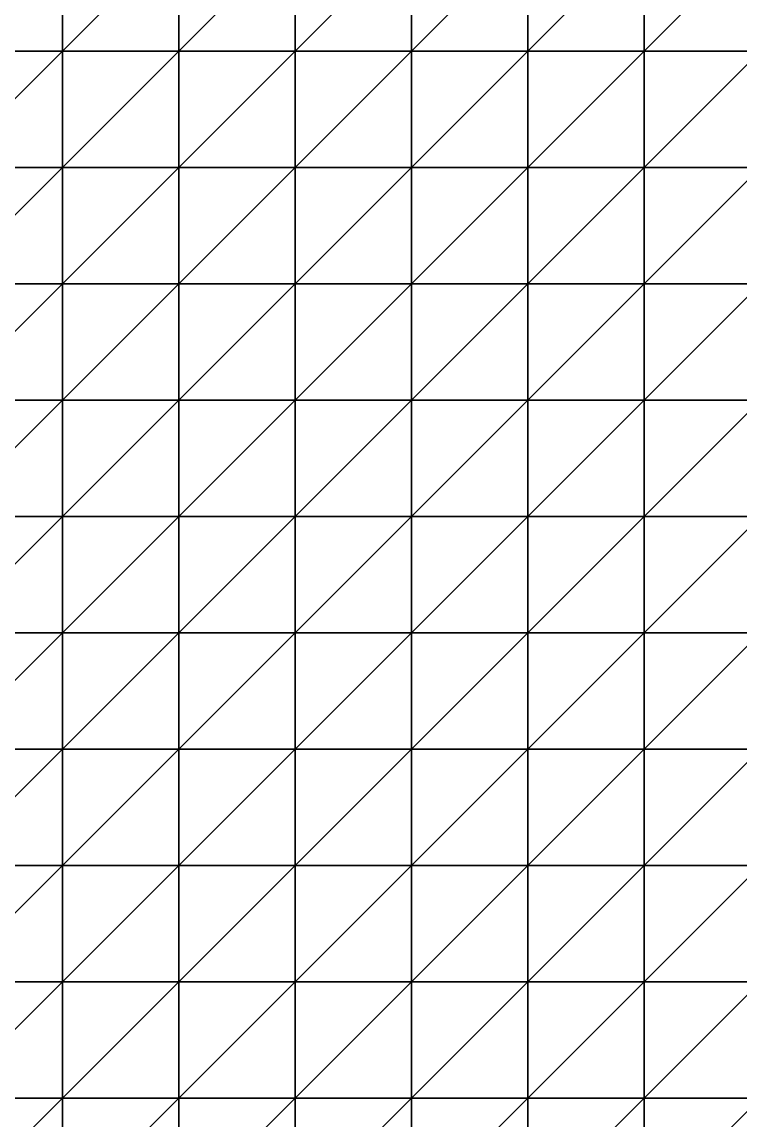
# Model space of a CAD drawing. Extents: x 292020 to 295740, y 4557680 to 4560040.
# Drawn here: x 294733 to 294856.5, y 4559656.2 to 4559845 of the extents above; entities that cross this region are included whole.
import ezdxf

# ---------------------------------------------------------------- set-up
doc = ezdxf.new("R2010")
doc.units = 0
doc.layers.add('RUN201_4_-_RUN201_NODOMAIN5_20X', color=7, linetype='CONTINUOUS')

msp = doc.modelspace()

# ---------------------------------------------------------------- linework, layer by layer
at = {"layer": 'RUN201_4_-_RUN201_NODOMAIN5_20X'}
for points in [[(294720, 4559860, 1760), (294720, 4559840, 1760), (294740, 4559860, 1760)], [(294740, 4559860, 1760), (294720, 4559840, 1760), (294740, 4559840, 1760)], [(294740, 4559860, 1860), (294720, 4559840, 1860), (294720, 4559860, 1860)], [(294740, 4559840, 1860), (294720, 4559840, 1860), (294740, 4559860, 1860)], [(294740, 4559860, 1760), (294740, 4559840, 1760), (294760, 4559860, 1760)], [(294760, 4559860, 1760), (294740, 4559840, 1760), (294760, 4559840, 1760)], [(294760, 4559860, 1860), (294740, 4559840, 1860), (294740, 4559860, 1860)], [(294760, 4559840, 1860), (294740, 4559840, 1860), (294760, 4559860, 1860)], [(294760, 4559860, 1760), (294760, 4559840, 1760), (294780, 4559860, 1760)], [(294780, 4559860, 1760), (294760, 4559840, 1760), (294780, 4559840, 1760)], [(294780, 4559860, 1860), (294760, 4559840, 1860), (294760, 4559860, 1860)], [(294780, 4559840, 1860), (294760, 4559840, 1860), (294780, 4559860, 1860)], [(294780, 4559860, 1760), (294780, 4559840, 1760), (294800, 4559860, 1760)], [(294800, 4559860, 1760), (294780, 4559840, 1760), (294800, 4559840, 1760)], [(294800, 4559860, 1860), (294780, 4559840, 1860), (294780, 4559860, 1860)], [(294800, 4559840, 1860), (294780, 4559840, 1860), (294800, 4559860, 1860)], [(294800, 4559860, 1760), (294800, 4559840, 1760), (294820, 4559860, 1760)], [(294820, 4559860, 1760), (294800, 4559840, 1760), (294820, 4559840, 1760)], [(294820, 4559860, 1860), (294800, 4559840, 1860), (294800, 4559860, 1860)], [(294820, 4559840, 1860), (294800, 4559840, 1860), (294820, 4559860, 1860)], [(294820, 4559860, 1760), (294820, 4559840, 1760), (294840, 4559860, 1760)], [(294840, 4559860, 1760), (294820, 4559840, 1760), (294840, 4559840, 1760)], [(294840, 4559860, 1840), (294820, 4559840, 1840), (294820, 4559860, 1840)], [(294840, 4559840, 1840), (294820, 4559840, 1840), (294840, 4559860, 1840)], [(294820, 4559840, 1840), (294820, 4559840, 1860), (294820, 4559860, 1840)], [(294820, 4559860, 1840), (294820, 4559840, 1860), (294820, 4559860, 1860)], [(294840, 4559860, 1760), (294840, 4559840, 1760), (294860, 4559860, 1760)], [(294860, 4559860, 1760), (294840, 4559840, 1760), (294860, 4559840, 1760)], [(294860, 4559860, 1840), (294840, 4559840, 1840), (294840, 4559860, 1840)], [(294860, 4559840, 1840), (294840, 4559840, 1840), (294860, 4559860, 1840)], [(294720, 4559840, 1740), (294720, 4559820, 1740), (294740, 4559840, 1740)], [(294740, 4559840, 1740), (294720, 4559820, 1740), (294740, 4559820, 1740)], [(294740, 4559840, 1740), (294720, 4559840, 1760), (294720, 4559840, 1740)], [(294740, 4559840, 1760), (294720, 4559840, 1760), (294740, 4559840, 1740)], [(294740, 4559840, 1860), (294720, 4559820, 1860), (294720, 4559840, 1860)], [(294740, 4559820, 1860), (294720, 4559820, 1860), (294740, 4559840, 1860)], [(294740, 4559840, 1740), (294740, 4559820, 1740), (294760, 4559840, 1740)], [(294760, 4559840, 1740), (294740, 4559820, 1740), (294760, 4559820, 1740)], [(294760, 4559840, 1740), (294740, 4559840, 1760), (294740, 4559840, 1740)], [(294760, 4559840, 1760), (294740, 4559840, 1760), (294760, 4559840, 1740)], [(294760, 4559840, 1860), (294740, 4559820, 1860), (294740, 4559840, 1860)], [(294760, 4559820, 1860), (294740, 4559820, 1860), (294760, 4559840, 1860)], [(294760, 4559840, 1740), (294760, 4559820, 1740), (294780, 4559840, 1740)], [(294780, 4559840, 1740), (294760, 4559820, 1740), (294780, 4559820, 1740)], [(294780, 4559840, 1740), (294760, 4559840, 1760), (294760, 4559840, 1740)], [(294780, 4559840, 1760), (294760, 4559840, 1760), (294780, 4559840, 1740)], [(294780, 4559840, 1860), (294760, 4559820, 1860), (294760, 4559840, 1860)], [(294780, 4559820, 1860), (294760, 4559820, 1860), (294780, 4559840, 1860)], [(294780, 4559840, 1740), (294780, 4559820, 1740), (294800, 4559840, 1740)], [(294800, 4559840, 1740), (294780, 4559820, 1740), (294800, 4559820, 1740)], [(294800, 4559840, 1740), (294780, 4559840, 1760), (294780, 4559840, 1740)], [(294800, 4559840, 1760), (294780, 4559840, 1760), (294800, 4559840, 1740)], [(294800, 4559840, 1860), (294780, 4559820, 1860), (294780, 4559840, 1860)], [(294800, 4559820, 1860), (294780, 4559820, 1860), (294800, 4559840, 1860)], [(294800, 4559840, 1740), (294800, 4559820, 1740), (294820, 4559840, 1740)], [(294820, 4559840, 1740), (294800, 4559820, 1740), (294820, 4559820, 1740)], [(294820, 4559840, 1740), (294800, 4559840, 1760), (294800, 4559840, 1740)], [(294820, 4559840, 1760), (294800, 4559840, 1760), (294820, 4559840, 1740)], [(294820, 4559840, 1860), (294800, 4559820, 1860), (294800, 4559840, 1860)], [(294820, 4559820, 1860), (294800, 4559820, 1860), (294820, 4559840, 1860)], [(294820, 4559840, 1740), (294820, 4559820, 1740), (294840, 4559840, 1740)], [(294840, 4559840, 1740), (294820, 4559820, 1740), (294840, 4559820, 1740)], [(294840, 4559840, 1740), (294820, 4559840, 1760), (294820, 4559840, 1740)], [(294840, 4559840, 1760), (294820, 4559840, 1760), (294840, 4559840, 1740)], [(294840, 4559840, 1840), (294820, 4559820, 1840), (294820, 4559840, 1840)], [(294840, 4559820, 1840), (294820, 4559820, 1840), (294840, 4559840, 1840)], [(294820, 4559820, 1840), (294820, 4559820, 1860), (294820, 4559840, 1840)], [(294820, 4559840, 1840), (294820, 4559820, 1860), (294820, 4559840, 1860)], [(294840, 4559840, 1740), (294840, 4559820, 1740), (294860, 4559840, 1740)], [(294860, 4559840, 1740), (294840, 4559820, 1740), (294860, 4559820, 1740)], [(294860, 4559840, 1740), (294840, 4559840, 1760), (294840, 4559840, 1740)], [(294860, 4559840, 1760), (294840, 4559840, 1760), (294860, 4559840, 1740)], [(294860, 4559840, 1840), (294840, 4559820, 1840), (294840, 4559840, 1840)], [(294860, 4559820, 1840), (294840, 4559820, 1840), (294860, 4559840, 1840)], [(294720, 4559820, 1720), (294720, 4559800, 1720), (294740, 4559820, 1720)], [(294740, 4559820, 1720), (294720, 4559800, 1720), (294740, 4559800, 1720)], [(294740, 4559820, 1720), (294720, 4559820, 1740), (294720, 4559820, 1720)], [(294740, 4559820, 1740), (294720, 4559820, 1740), (294740, 4559820, 1720)], [(294740, 4559820, 1860), (294720, 4559800, 1860), (294720, 4559820, 1860)], [(294740, 4559800, 1860), (294720, 4559800, 1860), (294740, 4559820, 1860)], [(294740, 4559800, 1720), (294740, 4559800, 1740), (294740, 4559820, 1720)], [(294740, 4559820, 1720), (294740, 4559800, 1740), (294740, 4559820, 1740)], [(294740, 4559820, 1740), (294740, 4559800, 1740), (294760, 4559820, 1740)], [(294760, 4559820, 1740), (294740, 4559800, 1740), (294760, 4559800, 1740)], [(294760, 4559820, 1860), (294740, 4559800, 1860), (294740, 4559820, 1860)], [(294760, 4559800, 1860), (294740, 4559800, 1860), (294760, 4559820, 1860)], [(294760, 4559820, 1740), (294760, 4559800, 1740), (294780, 4559820, 1740)], [(294780, 4559820, 1740), (294760, 4559800, 1740), (294780, 4559800, 1740)], [(294780, 4559820, 1860), (294760, 4559800, 1860), (294760, 4559820, 1860)], [(294780, 4559800, 1860), (294760, 4559800, 1860), (294780, 4559820, 1860)], [(294780, 4559820, 1740), (294780, 4559800, 1740), (294800, 4559820, 1740)], [(294800, 4559820, 1740), (294780, 4559800, 1740), (294800, 4559800, 1740)], [(294800, 4559820, 1860), (294780, 4559800, 1860), (294780, 4559820, 1860)], [(294800, 4559800, 1860), (294780, 4559800, 1860), (294800, 4559820, 1860)], [(294800, 4559820, 1740), (294800, 4559800, 1740), (294820, 4559820, 1740)], [(294820, 4559820, 1740), (294800, 4559800, 1740), (294820, 4559800, 1740)], [(294820, 4559820, 1860), (294800, 4559800, 1860), (294800, 4559820, 1860)], [(294820, 4559800, 1860), (294800, 4559800, 1860), (294820, 4559820, 1860)], [(294820, 4559820, 1740), (294820, 4559800, 1740), (294840, 4559820, 1740)], [(294840, 4559820, 1740), (294820, 4559800, 1740), (294840, 4559800, 1740)], [(294840, 4559820, 1840), (294820, 4559800, 1840), (294820, 4559820, 1840)], [(294840, 4559800, 1840), (294820, 4559800, 1840), (294840, 4559820, 1840)], [(294820, 4559800, 1840), (294820, 4559800, 1860), (294820, 4559820, 1840)], [(294820, 4559820, 1840), (294820, 4559800, 1860), (294820, 4559820, 1860)], [(294840, 4559820, 1740), (294840, 4559800, 1740), (294860, 4559820, 1740)], [(294860, 4559820, 1740), (294840, 4559800, 1740), (294860, 4559800, 1740)], [(294860, 4559820, 1840), (294840, 4559800, 1840), (294840, 4559820, 1840)], [(294860, 4559800, 1840), (294840, 4559800, 1840), (294860, 4559820, 1840)], [(294720, 4559800, 1720), (294720, 4559780, 1720), (294740, 4559800, 1720)], [(294740, 4559800, 1720), (294720, 4559780, 1720), (294740, 4559780, 1720)], [(294740, 4559800, 1860), (294720, 4559780, 1860), (294720, 4559800, 1860)], [(294740, 4559780, 1860), (294720, 4559780, 1860), (294740, 4559800, 1860)], [(294740, 4559780, 1720), (294740, 4559780, 1740), (294740, 4559800, 1720)], [(294740, 4559800, 1720), (294740, 4559780, 1740), (294740, 4559800, 1740)], [(294740, 4559800, 1740), (294740, 4559780, 1740), (294760, 4559800, 1740)], [(294760, 4559800, 1740), (294740, 4559780, 1740), (294760, 4559780, 1740)], [(294760, 4559800, 1860), (294740, 4559780, 1860), (294740, 4559800, 1860)], [(294760, 4559780, 1860), (294740, 4559780, 1860), (294760, 4559800, 1860)], [(294760, 4559800, 1740), (294760, 4559780, 1740), (294780, 4559800, 1740)], [(294780, 4559800, 1740), (294760, 4559780, 1740), (294780, 4559780, 1740)], [(294780, 4559800, 1860), (294760, 4559780, 1860), (294760, 4559800, 1860)], [(294780, 4559780, 1860), (294760, 4559780, 1860), (294780, 4559800, 1860)], [(294780, 4559800, 1740), (294780, 4559780, 1740), (294800, 4559800, 1740)], [(294800, 4559800, 1740), (294780, 4559780, 1740), (294800, 4559780, 1740)], [(294800, 4559800, 1860), (294780, 4559780, 1860), (294780, 4559800, 1860)], [(294800, 4559780, 1860), (294780, 4559780, 1860), (294800, 4559800, 1860)], [(294800, 4559800, 1740), (294800, 4559780, 1740), (294820, 4559800, 1740)], [(294820, 4559800, 1740), (294800, 4559780, 1740), (294820, 4559780, 1740)], [(294820, 4559800, 1860), (294800, 4559780, 1860), (294800, 4559800, 1860)], [(294820, 4559780, 1860), (294800, 4559780, 1860), (294820, 4559800, 1860)], [(294820, 4559800, 1740), (294820, 4559780, 1740), (294840, 4559800, 1740)], [(294840, 4559800, 1740), (294820, 4559780, 1740), (294840, 4559780, 1740)], [(294840, 4559800, 1840), (294820, 4559780, 1840), (294820, 4559800, 1840)], [(294840, 4559780, 1840), (294820, 4559780, 1840), (294840, 4559800, 1840)], [(294820, 4559780, 1840), (294820, 4559780, 1860), (294820, 4559800, 1840)], [(294820, 4559800, 1840), (294820, 4559780, 1860), (294820, 4559800, 1860)], [(294840, 4559800, 1740), (294840, 4559780, 1740), (294860, 4559800, 1740)], [(294860, 4559800, 1740), (294840, 4559780, 1740), (294860, 4559780, 1740)], [(294860, 4559800, 1840), (294840, 4559780, 1840), (294840, 4559800, 1840)], [(294860, 4559780, 1840), (294840, 4559780, 1840), (294860, 4559800, 1840)], [(294720, 4559780, 1720), (294720, 4559760, 1720), (294740, 4559780, 1720)], [(294740, 4559780, 1720), (294720, 4559760, 1720), (294740, 4559760, 1720)], [(294740, 4559780, 1880), (294720, 4559760, 1880), (294720, 4559780, 1880)], [(294740, 4559760, 1880), (294720, 4559760, 1880), (294740, 4559780, 1880)], [(294740, 4559780, 1860), (294720, 4559780, 1880), (294720, 4559780, 1860)], [(294740, 4559780, 1880), (294720, 4559780, 1880), (294740, 4559780, 1860)], [(294740, 4559760, 1720), (294740, 4559760, 1740), (294740, 4559780, 1720)], [(294740, 4559780, 1720), (294740, 4559760, 1740), (294740, 4559780, 1740)], [(294740, 4559780, 1740), (294740, 4559760, 1740), (294760, 4559780, 1740)], [(294760, 4559780, 1740), (294740, 4559760, 1740), (294760, 4559760, 1740)], [(294760, 4559780, 1860), (294740, 4559760, 1860), (294740, 4559780, 1860)], [(294760, 4559760, 1860), (294740, 4559760, 1860), (294760, 4559780, 1860)], [(294740, 4559760, 1860), (294740, 4559760, 1880), (294740, 4559780, 1860)], [(294740, 4559780, 1860), (294740, 4559760, 1880), (294740, 4559780, 1880)], [(294760, 4559780, 1720), (294760, 4559760, 1720), (294780, 4559780, 1720)], [(294780, 4559780, 1720), (294760, 4559760, 1720), (294780, 4559760, 1720)], [(294780, 4559780, 1720), (294760, 4559780, 1740), (294760, 4559780, 1720)], [(294780, 4559780, 1740), (294760, 4559780, 1740), (294780, 4559780, 1720)], [(294760, 4559780, 1720), (294760, 4559760, 1740), (294760, 4559760, 1720)], [(294760, 4559780, 1740), (294760, 4559760, 1740), (294760, 4559780, 1720)], [(294780, 4559780, 1860), (294760, 4559760, 1860), (294760, 4559780, 1860)], [(294780, 4559760, 1860), (294760, 4559760, 1860), (294780, 4559780, 1860)], [(294780, 4559780, 1720), (294780, 4559760, 1720), (294800, 4559780, 1720)], [(294800, 4559780, 1720), (294780, 4559760, 1720), (294800, 4559760, 1720)], [(294800, 4559780, 1720), (294780, 4559780, 1740), (294780, 4559780, 1720)], [(294800, 4559780, 1740), (294780, 4559780, 1740), (294800, 4559780, 1720)], [(294800, 4559780, 1860), (294780, 4559760, 1860), (294780, 4559780, 1860)], [(294800, 4559760, 1860), (294780, 4559760, 1860), (294800, 4559780, 1860)], [(294800, 4559780, 1720), (294800, 4559760, 1720), (294820, 4559780, 1720)], [(294820, 4559780, 1720), (294800, 4559760, 1720), (294820, 4559760, 1720)], [(294820, 4559780, 1720), (294800, 4559780, 1740), (294800, 4559780, 1720)], [(294820, 4559780, 1740), (294800, 4559780, 1740), (294820, 4559780, 1720)], [(294820, 4559780, 1840), (294800, 4559760, 1840), (294800, 4559780, 1840)], [(294820, 4559760, 1840), (294800, 4559760, 1840), (294820, 4559780, 1840)], [(294800, 4559760, 1840), (294800, 4559760, 1860), (294800, 4559780, 1840)], [(294800, 4559780, 1840), (294800, 4559760, 1860), (294800, 4559780, 1860)], [(294800, 4559780, 1840), (294800, 4559780, 1860), (294820, 4559780, 1840)], [(294820, 4559780, 1840), (294800, 4559780, 1860), (294820, 4559780, 1860)], [(294820, 4559780, 1720), (294820, 4559760, 1720), (294840, 4559780, 1720)], [(294840, 4559780, 1720), (294820, 4559760, 1720), (294840, 4559760, 1720)], [(294840, 4559780, 1720), (294820, 4559780, 1740), (294820, 4559780, 1720)], [(294840, 4559780, 1740), (294820, 4559780, 1740), (294840, 4559780, 1720)], [(294840, 4559780, 1840), (294820, 4559760, 1840), (294820, 4559780, 1840)], [(294840, 4559760, 1840), (294820, 4559760, 1840), (294840, 4559780, 1840)], [(294840, 4559760, 1720), (294840, 4559760, 1740), (294840, 4559780, 1720)], [(294840, 4559780, 1720), (294840, 4559760, 1740), (294840, 4559780, 1740)], [(294840, 4559780, 1740), (294840, 4559760, 1740), (294860, 4559780, 1740)], [(294860, 4559780, 1740), (294840, 4559760, 1740), (294860, 4559760, 1740)], [(294860, 4559780, 1840), (294840, 4559760, 1840), (294840, 4559780, 1840)], [(294860, 4559760, 1840), (294840, 4559760, 1840), (294860, 4559780, 1840)], [(294720, 4559760, 1720), (294720, 4559740, 1720), (294740, 4559760, 1720)], [(294740, 4559760, 1720), (294720, 4559740, 1720), (294740, 4559740, 1720)], [(294740, 4559760, 1880), (294720, 4559740, 1880), (294720, 4559760, 1880)], [(294740, 4559740, 1880), (294720, 4559740, 1880), (294740, 4559760, 1880)], [(294740, 4559760, 1720), (294740, 4559740, 1720), (294760, 4559760, 1720)], [(294760, 4559760, 1720), (294740, 4559740, 1720), (294760, 4559740, 1720)], [(294760, 4559760, 1720), (294740, 4559760, 1740), (294740, 4559760, 1720)], [(294760, 4559760, 1740), (294740, 4559760, 1740), (294760, 4559760, 1720)], [(294760, 4559760, 1860), (294740, 4559740, 1860), (294740, 4559760, 1860)], [(294760, 4559740, 1860), (294740, 4559740, 1860), (294760, 4559760, 1860)], [(294740, 4559740, 1860), (294740, 4559740, 1880), (294740, 4559760, 1860)], [(294740, 4559760, 1860), (294740, 4559740, 1880), (294740, 4559760, 1880)], [(294760, 4559760, 1720), (294760, 4559740, 1720), (294780, 4559760, 1720)], [(294780, 4559760, 1720), (294760, 4559740, 1720), (294780, 4559740, 1720)], [(294780, 4559760, 1860), (294760, 4559740, 1860), (294760, 4559760, 1860)], [(294780, 4559740, 1860), (294760, 4559740, 1860), (294780, 4559760, 1860)], [(294780, 4559760, 1720), (294780, 4559740, 1720), (294800, 4559760, 1720)], [(294800, 4559760, 1720), (294780, 4559740, 1720), (294800, 4559740, 1720)], [(294800, 4559760, 1860), (294780, 4559740, 1860), (294780, 4559760, 1860)], [(294800, 4559740, 1860), (294780, 4559740, 1860), (294800, 4559760, 1860)], [(294800, 4559740, 1720), (294800, 4559740, 1740), (294800, 4559760, 1720)], [(294800, 4559760, 1720), (294800, 4559740, 1740), (294800, 4559760, 1740)], [(294800, 4559760, 1720), (294800, 4559760, 1740), (294820, 4559760, 1720)], [(294820, 4559760, 1720), (294800, 4559760, 1740), (294820, 4559760, 1740)], [(294800, 4559760, 1740), (294800, 4559740, 1740), (294820, 4559760, 1740)], [(294820, 4559760, 1740), (294800, 4559740, 1740), (294820, 4559740, 1740)], [(294820, 4559760, 1840), (294800, 4559740, 1840), (294800, 4559760, 1840)], [(294820, 4559740, 1840), (294800, 4559740, 1840), (294820, 4559760, 1840)], [(294800, 4559740, 1840), (294800, 4559740, 1860), (294800, 4559760, 1840)], [(294800, 4559760, 1840), (294800, 4559740, 1860), (294800, 4559760, 1860)], [(294820, 4559760, 1720), (294820, 4559760, 1740), (294840, 4559760, 1720)], [(294840, 4559760, 1720), (294820, 4559760, 1740), (294840, 4559760, 1740)], [(294820, 4559760, 1740), (294820, 4559740, 1740), (294840, 4559760, 1740)], [(294840, 4559760, 1740), (294820, 4559740, 1740), (294840, 4559740, 1740)], [(294840, 4559760, 1840), (294820, 4559740, 1840), (294820, 4559760, 1840)], [(294840, 4559740, 1840), (294820, 4559740, 1840), (294840, 4559760, 1840)], [(294840, 4559760, 1740), (294840, 4559740, 1740), (294860, 4559760, 1740)], [(294860, 4559760, 1740), (294840, 4559740, 1740), (294860, 4559740, 1740)], [(294860, 4559760, 1840), (294840, 4559740, 1840), (294840, 4559760, 1840)], [(294860, 4559740, 1840), (294840, 4559740, 1840), (294860, 4559760, 1840)], [(294720, 4559740, 1720), (294720, 4559720, 1720), (294740, 4559740, 1720)], [(294740, 4559740, 1720), (294720, 4559720, 1720), (294740, 4559720, 1720)], [(294740, 4559740, 1880), (294720, 4559720, 1880), (294720, 4559740, 1880)], [(294740, 4559720, 1880), (294720, 4559720, 1880), (294740, 4559740, 1880)], [(294740, 4559740, 1720), (294740, 4559720, 1720), (294760, 4559740, 1720)], [(294760, 4559740, 1720), (294740, 4559720, 1720), (294760, 4559720, 1720)], [(294760, 4559740, 1860), (294740, 4559720, 1860), (294740, 4559740, 1860)], [(294760, 4559720, 1860), (294740, 4559720, 1860), (294760, 4559740, 1860)], [(294740, 4559720, 1860), (294740, 4559720, 1880), (294740, 4559740, 1860)], [(294740, 4559740, 1860), (294740, 4559720, 1880), (294740, 4559740, 1880)], [(294760, 4559740, 1720), (294760, 4559720, 1720), (294780, 4559740, 1720)], [(294780, 4559740, 1720), (294760, 4559720, 1720), (294780, 4559720, 1720)], [(294780, 4559740, 1860), (294760, 4559720, 1860), (294760, 4559740, 1860)], [(294780, 4559720, 1860), (294760, 4559720, 1860), (294780, 4559740, 1860)], [(294780, 4559740, 1720), (294780, 4559720, 1720), (294800, 4559740, 1720)], [(294800, 4559740, 1720), (294780, 4559720, 1720), (294800, 4559720, 1720)], [(294800, 4559740, 1860), (294780, 4559720, 1860), (294780, 4559740, 1860)], [(294800, 4559720, 1860), (294780, 4559720, 1860), (294800, 4559740, 1860)], [(294800, 4559740, 1720), (294800, 4559720, 1720), (294820, 4559740, 1720)], [(294820, 4559740, 1720), (294800, 4559720, 1720), (294820, 4559720, 1720)], [(294820, 4559740, 1720), (294800, 4559740, 1740), (294800, 4559740, 1720)], [(294820, 4559740, 1740), (294800, 4559740, 1740), (294820, 4559740, 1720)], [(294820, 4559740, 1840), (294800, 4559720, 1840), (294800, 4559740, 1840)], [(294820, 4559720, 1840), (294800, 4559720, 1840), (294820, 4559740, 1840)], [(294800, 4559720, 1840), (294800, 4559720, 1860), (294800, 4559740, 1840)], [(294800, 4559740, 1840), (294800, 4559720, 1860), (294800, 4559740, 1860)], [(294820, 4559720, 1720), (294820, 4559720, 1740), (294820, 4559740, 1720)], [(294820, 4559740, 1720), (294820, 4559720, 1740), (294820, 4559740, 1740)], [(294820, 4559740, 1740), (294820, 4559720, 1740), (294840, 4559740, 1740)], [(294840, 4559740, 1740), (294820, 4559720, 1740), (294840, 4559720, 1740)], [(294840, 4559740, 1840), (294820, 4559720, 1840), (294820, 4559740, 1840)], [(294840, 4559720, 1840), (294820, 4559720, 1840), (294840, 4559740, 1840)], [(294840, 4559740, 1740), (294840, 4559720, 1740), (294860, 4559740, 1740)], [(294860, 4559740, 1740), (294840, 4559720, 1740), (294860, 4559720, 1740)], [(294860, 4559740, 1840), (294840, 4559720, 1840), (294840, 4559740, 1840)], [(294860, 4559720, 1840), (294840, 4559720, 1840), (294860, 4559740, 1840)], [(294720, 4559720, 1720), (294720, 4559700, 1720), (294740, 4559720, 1720)], [(294740, 4559720, 1720), (294720, 4559700, 1720), (294740, 4559700, 1720)], [(294740, 4559720, 1880), (294720, 4559700, 1880), (294720, 4559720, 1880)], [(294740, 4559700, 1880), (294720, 4559700, 1880), (294740, 4559720, 1880)], [(294740, 4559700, 1720), (294740, 4559700, 1740), (294740, 4559720, 1720)], [(294740, 4559720, 1720), (294740, 4559700, 1740), (294740, 4559720, 1740)], [(294740, 4559720, 1720), (294740, 4559720, 1740), (294760, 4559720, 1720)], [(294760, 4559720, 1720), (294740, 4559720, 1740), (294760, 4559720, 1740)], [(294740, 4559720, 1740), (294740, 4559700, 1740), (294760, 4559720, 1740)], [(294760, 4559720, 1740), (294740, 4559700, 1740), (294760, 4559700, 1740)], [(294760, 4559720, 1860), (294740, 4559700, 1860), (294740, 4559720, 1860)], [(294760, 4559700, 1860), (294740, 4559700, 1860), (294760, 4559720, 1860)], [(294740, 4559700, 1860), (294740, 4559700, 1880), (294740, 4559720, 1860)], [(294740, 4559720, 1860), (294740, 4559700, 1880), (294740, 4559720, 1880)], [(294760, 4559720, 1720), (294760, 4559720, 1740), (294780, 4559720, 1720)], [(294780, 4559720, 1720), (294760, 4559720, 1740), (294780, 4559720, 1740)], [(294760, 4559720, 1740), (294760, 4559700, 1740), (294780, 4559720, 1740)], [(294780, 4559720, 1740), (294760, 4559700, 1740), (294780, 4559700, 1740)], [(294780, 4559720, 1860), (294760, 4559700, 1860), (294760, 4559720, 1860)], [(294780, 4559700, 1860), (294760, 4559700, 1860), (294780, 4559720, 1860)], [(294780, 4559720, 1720), (294780, 4559720, 1740), (294800, 4559720, 1720)], [(294800, 4559720, 1720), (294780, 4559720, 1740), (294800, 4559720, 1740)], [(294780, 4559720, 1740), (294780, 4559700, 1740), (294800, 4559720, 1740)], [(294800, 4559720, 1740), (294780, 4559700, 1740), (294800, 4559700, 1740)], [(294800, 4559720, 1860), (294780, 4559700, 1860), (294780, 4559720, 1860)], [(294800, 4559700, 1860), (294780, 4559700, 1860), (294800, 4559720, 1860)], [(294800, 4559720, 1720), (294800, 4559720, 1740), (294820, 4559720, 1720)], [(294820, 4559720, 1720), (294800, 4559720, 1740), (294820, 4559720, 1740)], [(294800, 4559720, 1740), (294800, 4559700, 1740), (294820, 4559720, 1740)], [(294820, 4559720, 1740), (294800, 4559700, 1740), (294820, 4559700, 1740)], [(294820, 4559720, 1840), (294800, 4559700, 1840), (294800, 4559720, 1840)], [(294820, 4559700, 1840), (294800, 4559700, 1840), (294820, 4559720, 1840)], [(294800, 4559700, 1840), (294800, 4559700, 1860), (294800, 4559720, 1840)], [(294800, 4559720, 1840), (294800, 4559700, 1860), (294800, 4559720, 1860)], [(294820, 4559720, 1740), (294820, 4559700, 1740), (294840, 4559720, 1740)], [(294840, 4559720, 1740), (294820, 4559700, 1740), (294840, 4559700, 1740)], [(294840, 4559720, 1840), (294820, 4559700, 1840), (294820, 4559720, 1840)], [(294840, 4559700, 1840), (294820, 4559700, 1840), (294840, 4559720, 1840)], [(294840, 4559720, 1740), (294840, 4559700, 1740), (294860, 4559720, 1740)], [(294860, 4559720, 1740), (294840, 4559700, 1740), (294860, 4559700, 1740)], [(294860, 4559720, 1860), (294840, 4559700, 1860), (294840, 4559720, 1860)], [(294860, 4559700, 1860), (294840, 4559700, 1860), (294860, 4559720, 1860)], [(294860, 4559720, 1840), (294840, 4559720, 1860), (294840, 4559720, 1840)], [(294860, 4559720, 1860), (294840, 4559720, 1860), (294860, 4559720, 1840)], [(294840, 4559720, 1840), (294840, 4559700, 1860), (294840, 4559700, 1840)], [(294840, 4559720, 1860), (294840, 4559700, 1860), (294840, 4559720, 1840)], [(294720, 4559700, 1720), (294720, 4559680, 1720), (294740, 4559700, 1720)], [(294740, 4559700, 1720), (294720, 4559680, 1720), (294740, 4559680, 1720)], [(294740, 4559700, 1880), (294720, 4559680, 1880), (294720, 4559700, 1880)], [(294740, 4559680, 1880), (294720, 4559680, 1880), (294740, 4559700, 1880)], [(294740, 4559680, 1720), (294740, 4559680, 1740), (294740, 4559700, 1720)], [(294740, 4559700, 1720), (294740, 4559680, 1740), (294740, 4559700, 1740)], [(294740, 4559700, 1740), (294740, 4559680, 1740), (294760, 4559700, 1740)], [(294760, 4559700, 1740), (294740, 4559680, 1740), (294760, 4559680, 1740)], [(294760, 4559700, 1860), (294740, 4559680, 1860), (294740, 4559700, 1860)], [(294760, 4559680, 1860), (294740, 4559680, 1860), (294760, 4559700, 1860)], [(294740, 4559680, 1860), (294740, 4559680, 1880), (294740, 4559700, 1860)], [(294740, 4559700, 1860), (294740, 4559680, 1880), (294740, 4559700, 1880)], [(294760, 4559700, 1740), (294760, 4559680, 1740), (294780, 4559700, 1740)], [(294780, 4559700, 1740), (294760, 4559680, 1740), (294780, 4559680, 1740)], [(294780, 4559700, 1860), (294760, 4559680, 1860), (294760, 4559700, 1860)], [(294780, 4559680, 1860), (294760, 4559680, 1860), (294780, 4559700, 1860)], [(294780, 4559700, 1740), (294780, 4559680, 1740), (294800, 4559700, 1740)], [(294800, 4559700, 1740), (294780, 4559680, 1740), (294800, 4559680, 1740)], [(294800, 4559700, 1860), (294780, 4559680, 1860), (294780, 4559700, 1860)], [(294800, 4559680, 1860), (294780, 4559680, 1860), (294800, 4559700, 1860)], [(294800, 4559700, 1740), (294800, 4559680, 1740), (294820, 4559700, 1740)], [(294820, 4559700, 1740), (294800, 4559680, 1740), (294820, 4559680, 1740)], [(294820, 4559700, 1860), (294800, 4559680, 1860), (294800, 4559700, 1860)], [(294820, 4559680, 1860), (294800, 4559680, 1860), (294820, 4559700, 1860)], [(294820, 4559700, 1840), (294800, 4559700, 1860), (294800, 4559700, 1840)], [(294820, 4559700, 1860), (294800, 4559700, 1860), (294820, 4559700, 1840)], [(294820, 4559700, 1740), (294820, 4559680, 1740), (294840, 4559700, 1740)], [(294840, 4559700, 1740), (294820, 4559680, 1740), (294840, 4559680, 1740)], [(294840, 4559700, 1840), (294820, 4559680, 1840), (294820, 4559700, 1840)], [(294840, 4559680, 1840), (294820, 4559680, 1840), (294840, 4559700, 1840)], [(294820, 4559680, 1840), (294820, 4559680, 1860), (294820, 4559700, 1840)], [(294820, 4559700, 1840), (294820, 4559680, 1860), (294820, 4559700, 1860)], [(294840, 4559700, 1740), (294840, 4559680, 1740), (294860, 4559700, 1740)], [(294860, 4559700, 1740), (294840, 4559680, 1740), (294860, 4559680, 1740)], [(294860, 4559700, 1860), (294840, 4559680, 1860), (294840, 4559700, 1860)], [(294860, 4559680, 1860), (294840, 4559680, 1860), (294860, 4559700, 1860)], [(294840, 4559700, 1840), (294840, 4559680, 1860), (294840, 4559680, 1840)], [(294840, 4559700, 1860), (294840, 4559680, 1860), (294840, 4559700, 1840)], [(294720, 4559680, 1720), (294720, 4559680, 1740), (294740, 4559680, 1720)], [(294740, 4559680, 1720), (294720, 4559680, 1740), (294740, 4559680, 1740)], [(294720, 4559680, 1740), (294720, 4559660, 1740), (294740, 4559680, 1740)], [(294740, 4559680, 1740), (294720, 4559660, 1740), (294740, 4559660, 1740)], [(294740, 4559680, 1880), (294720, 4559660, 1880), (294720, 4559680, 1880)], [(294740, 4559660, 1880), (294720, 4559660, 1880), (294740, 4559680, 1880)], [(294740, 4559680, 1740), (294740, 4559660, 1740), (294760, 4559680, 1740)], [(294760, 4559680, 1740), (294740, 4559660, 1740), (294760, 4559660, 1740)], [(294760, 4559680, 1880), (294740, 4559660, 1880), (294740, 4559680, 1880)], [(294760, 4559660, 1880), (294740, 4559660, 1880), (294760, 4559680, 1880)], [(294760, 4559680, 1860), (294740, 4559680, 1880), (294740, 4559680, 1860)], [(294760, 4559680, 1880), (294740, 4559680, 1880), (294760, 4559680, 1860)], [(294760, 4559680, 1740), (294760, 4559660, 1740), (294780, 4559680, 1740)], [(294780, 4559680, 1740), (294760, 4559660, 1740), (294780, 4559660, 1740)], [(294780, 4559680, 1860), (294760, 4559660, 1860), (294760, 4559680, 1860)], [(294780, 4559660, 1860), (294760, 4559660, 1860), (294780, 4559680, 1860)], [(294760, 4559660, 1860), (294760, 4559660, 1880), (294760, 4559680, 1860)], [(294760, 4559680, 1860), (294760, 4559660, 1880), (294760, 4559680, 1880)], [(294780, 4559680, 1740), (294780, 4559660, 1740), (294800, 4559680, 1740)], [(294800, 4559680, 1740), (294780, 4559660, 1740), (294800, 4559660, 1740)], [(294800, 4559680, 1860), (294780, 4559660, 1860), (294780, 4559680, 1860)], [(294800, 4559660, 1860), (294780, 4559660, 1860), (294800, 4559680, 1860)], [(294800, 4559680, 1740), (294800, 4559660, 1740), (294820, 4559680, 1740)], [(294820, 4559680, 1740), (294800, 4559660, 1740), (294820, 4559660, 1740)], [(294820, 4559680, 1860), (294800, 4559660, 1860), (294800, 4559680, 1860)], [(294820, 4559660, 1860), (294800, 4559660, 1860), (294820, 4559680, 1860)], [(294820, 4559680, 1740), (294820, 4559660, 1740), (294840, 4559680, 1740)], [(294840, 4559680, 1740), (294820, 4559660, 1740), (294840, 4559660, 1740)], [(294840, 4559680, 1860), (294820, 4559660, 1860), (294820, 4559680, 1860)], [(294840, 4559660, 1860), (294820, 4559660, 1860), (294840, 4559680, 1860)], [(294840, 4559680, 1840), (294820, 4559680, 1860), (294820, 4559680, 1840)], [(294840, 4559680, 1860), (294820, 4559680, 1860), (294840, 4559680, 1840)], [(294840, 4559660, 1740), (294840, 4559660, 1760), (294840, 4559680, 1740)], [(294840, 4559680, 1740), (294840, 4559660, 1760), (294840, 4559680, 1760)], [(294840, 4559680, 1740), (294840, 4559680, 1760), (294860, 4559680, 1740)], [(294860, 4559680, 1740), (294840, 4559680, 1760), (294860, 4559680, 1760)], [(294840, 4559680, 1760), (294840, 4559660, 1760), (294860, 4559680, 1760)], [(294860, 4559680, 1760), (294840, 4559660, 1760), (294860, 4559660, 1760)], [(294860, 4559680, 1860), (294840, 4559660, 1860), (294840, 4559680, 1860)], [(294860, 4559660, 1860), (294840, 4559660, 1860), (294860, 4559680, 1860)], [(294720, 4559660, 1740), (294720, 4559640, 1740), (294740, 4559660, 1740)], [(294740, 4559660, 1740), (294720, 4559640, 1740), (294740, 4559640, 1740)], [(294740, 4559660, 1880), (294720, 4559640, 1880), (294720, 4559660, 1880)], [(294740, 4559640, 1880), (294720, 4559640, 1880), (294740, 4559660, 1880)], [(294740, 4559660, 1740), (294740, 4559640, 1740), (294760, 4559660, 1740)], [(294760, 4559660, 1740), (294740, 4559640, 1740), (294760, 4559640, 1740)], [(294760, 4559660, 1880), (294740, 4559640, 1880), (294740, 4559660, 1880)], [(294760, 4559640, 1880), (294740, 4559640, 1880), (294760, 4559660, 1880)], [(294760, 4559660, 1740), (294760, 4559640, 1740), (294780, 4559660, 1740)], [(294780, 4559660, 1740), (294760, 4559640, 1740), (294780, 4559640, 1740)], [(294780, 4559660, 1880), (294760, 4559640, 1880), (294760, 4559660, 1880)], [(294780, 4559640, 1880), (294760, 4559640, 1880), (294780, 4559660, 1880)], [(294780, 4559660, 1860), (294760, 4559660, 1880), (294760, 4559660, 1860)], [(294780, 4559660, 1880), (294760, 4559660, 1880), (294780, 4559660, 1860)], [(294780, 4559660, 1740), (294780, 4559640, 1740), (294800, 4559660, 1740)], [(294800, 4559660, 1740), (294780, 4559640, 1740), (294800, 4559640, 1740)], [(294800, 4559660, 1860), (294780, 4559640, 1860), (294780, 4559660, 1860)], [(294800, 4559640, 1860), (294780, 4559640, 1860), (294800, 4559660, 1860)], [(294780, 4559640, 1860), (294780, 4559640, 1880), (294780, 4559660, 1860)], [(294780, 4559660, 1860), (294780, 4559640, 1880), (294780, 4559660, 1880)], [(294800, 4559660, 1740), (294800, 4559640, 1740), (294820, 4559660, 1740)], [(294820, 4559660, 1740), (294800, 4559640, 1740), (294820, 4559640, 1740)], [(294820, 4559660, 1860), (294800, 4559640, 1860), (294800, 4559660, 1860)], [(294820, 4559640, 1860), (294800, 4559640, 1860), (294820, 4559660, 1860)], [(294820, 4559660, 1740), (294820, 4559640, 1740), (294840, 4559660, 1740)], [(294840, 4559660, 1740), (294820, 4559640, 1740), (294840, 4559640, 1740)], [(294840, 4559660, 1860), (294820, 4559640, 1860), (294820, 4559660, 1860)], [(294840, 4559640, 1860), (294820, 4559640, 1860), (294840, 4559660, 1860)], [(294840, 4559660, 1740), (294840, 4559640, 1740), (294860, 4559660, 1740)], [(294860, 4559660, 1740), (294840, 4559640, 1740), (294860, 4559640, 1740)], [(294860, 4559660, 1740), (294840, 4559660, 1760), (294840, 4559660, 1740)], [(294860, 4559660, 1760), (294840, 4559660, 1760), (294860, 4559660, 1740)], [(294860, 4559660, 1860), (294840, 4559640, 1860), (294840, 4559660, 1860)], [(294860, 4559640, 1860), (294840, 4559640, 1860), (294860, 4559660, 1860)]]:
    msp.add_3dface(points, dxfattribs=at)

doc.saveas('drawing.dxf')
